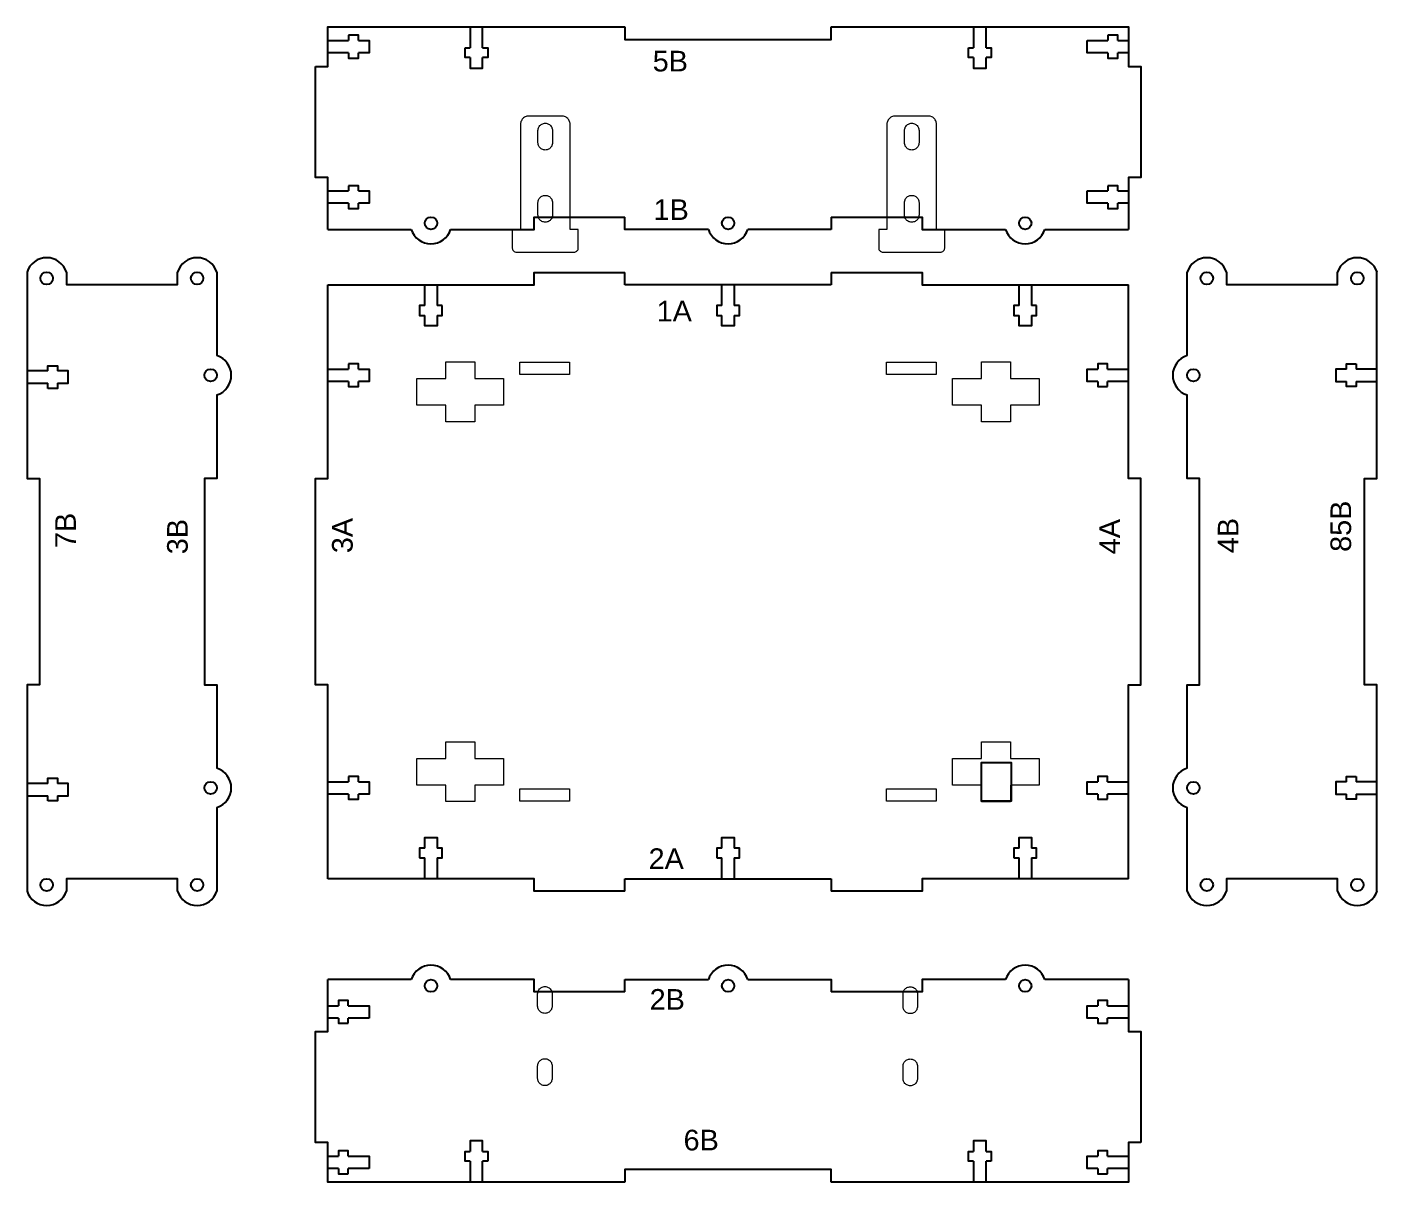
# Model space of a CAD drawing. Header units: millimetres. Extents: x -427 to 3453, y -1931 to 1921.
# Drawn here: x 2548.5 to 2875.6, y 240.6 to 520.5 of the extents above; entities that cross this region are included whole.
import ezdxf

# ---------------------------------------------------------------- set-up
doc = ezdxf.new("R2010")
doc.units = ezdxf.units.MM
doc.layers.add('Layer 1', color=7, linetype='Continuous')
doc.styles.get("Standard").update_dxf_attribs({"font": 'arial.ttf'})

msp = doc.modelspace()

# ---------------------------------------------------------------- linework, layer by layer
at = {"color": 240, "true_color": 0xed1f24}
for p, q in [((2743.376, 458.075), (2693.376, 458.075)), ((2693.376, 314.128), (2743.376, 314.128))]:
    msp.add_line(p, q, dxfattribs=at)
for points in [[(2618.376, 510.994), (2621.376, 510.994), (2621.376, 520.534), (2693.376, 520.534)], [(2655.876, 520.534), (2655.876, 515.505)], [(2658.876, 515.505), (2658.876, 520.534)], [(2693.376, 520.534), (2693.376, 517.534), (2743.376, 517.534), (2743.376, 520.534)], [(2743.376, 520.534), (2815.376, 520.534), (2815.376, 510.994), (2818.376, 510.994), (2818.376, 484.073), (2815.376, 484.073), (2815.376, 471.48)], [(2777.876, 520.534), (2777.876, 515.505)], [(2780.876, 515.505), (2780.876, 520.534)], [(2621.376, 517.264), (2626.405, 517.264)], [(2626.405, 518.514), (2626.405, 517.264)], [(2628.805, 517.264), (2628.805, 518.514), (2626.405, 518.514)], [(2628.805, 517.264), (2631.376, 517.264), (2631.376, 514.264), (2628.805, 514.264)], [(2805.376, 517.264), (2810.405, 517.264)], [(2810.405, 514.264), (2805.376, 514.264), (2805.376, 517.264)], [(2810.405, 518.514), (2810.405, 517.264)], [(2812.805, 517.264), (2812.805, 518.514), (2810.405, 518.514)], [(2812.805, 517.264), (2815.376, 517.264)], [(2626.405, 514.264), (2621.376, 514.264)], [(2626.405, 514.264), (2626.405, 513.014), (2628.805, 513.014), (2628.805, 514.264)], [(2654.626, 515.505), (2655.876, 515.505)], [(2655.876, 513.105), (2654.626, 513.105), (2654.626, 515.505)], [(2658.876, 515.505), (2660.126, 515.505), (2660.126, 513.105), (2658.876, 513.105)], [(2776.626, 515.505), (2777.876, 515.505)], [(2777.876, 513.105), (2776.626, 513.105), (2776.626, 515.505)], [(2780.876, 515.505), (2782.126, 515.505), (2782.126, 513.105), (2780.876, 513.105)], [(2810.405, 514.264), (2810.405, 513.014), (2812.805, 513.014), (2812.805, 514.264)], [(2815.376, 514.264), (2812.805, 514.264)], [(2621.376, 471.48), (2621.376, 484.073), (2618.376, 484.073), (2618.376, 510.994)], [(2655.876, 513.105), (2655.876, 510.534), (2658.876, 510.534), (2658.876, 513.105)], [(2777.876, 513.105), (2777.876, 510.534), (2780.876, 510.534), (2780.876, 513.105)], [(2626.405, 482.053), (2626.405, 480.803)], [(2628.805, 480.803), (2628.805, 482.053), (2626.405, 482.053)], [(2810.405, 482.053), (2810.405, 480.803)], [(2812.805, 480.803), (2812.805, 482.053), (2810.405, 482.053)], [(2621.376, 480.803), (2626.405, 480.803)], [(2626.405, 477.803), (2621.376, 477.803)], [(2626.405, 477.803), (2626.405, 476.553), (2628.805, 476.553), (2628.805, 477.803)], [(2628.805, 480.803), (2631.376, 480.803), (2631.376, 477.803), (2628.805, 477.803)], [(2805.376, 480.803), (2810.405, 480.803)], [(2810.405, 477.803), (2805.376, 477.803), (2805.376, 480.803)], [(2810.405, 477.803), (2810.405, 476.553), (2812.805, 476.553), (2812.805, 477.803)], [(2812.805, 480.803), (2815.376, 480.803)], [(2815.376, 477.803), (2812.805, 477.803)], [(2651.146, 471.48), (2671.376, 471.48), (2671.376, 474.48), (2693.376, 474.48)], [(2713.607, 471.48), (2693.376, 471.48), (2693.376, 474.48)], [(2743.376, 474.48), (2743.376, 471.48)], [(2743.376, 474.48), (2765.376, 474.48), (2765.376, 471.48), (2785.607, 471.48)], [(2621.376, 471.48), (2641.607, 471.48)], [(2743.376, 471.48), (2723.146, 471.48)], [(2795.146, 471.48), (2815.376, 471.48)], [(2548.485, 461.128), (2548.485, 411.128), (2551.485, 411.128), (2551.485, 361.128), (2548.485, 361.128), (2548.485, 311.128)], [(2558.024, 461.128), (2558.024, 458.128), (2584.946, 458.128), (2584.946, 461.128)], [(2594.485, 461.128), (2594.485, 440.898)], [(2621.376, 314.128), (2621.376, 361.128), (2618.376, 361.128), (2618.376, 411.128), (2621.376, 411.128), (2621.376, 458.075)], [(2621.376, 458.075), (2671.376, 458.075), (2671.376, 461.075), (2693.376, 461.075)], [(2644.876, 453.046), (2644.876, 458.075)], [(2647.876, 458.075), (2647.876, 453.046)], [(2693.376, 458.075), (2693.376, 461.075)], [(2716.876, 453.046), (2716.876, 458.075)], [(2719.876, 458.075), (2719.876, 453.046)], [(2743.376, 461.075), (2743.376, 458.075)], [(2743.376, 461.075), (2765.376, 461.075), (2765.376, 458.075), (2815.376, 458.075)], [(2788.876, 453.046), (2788.876, 458.075)], [(2791.876, 458.075), (2791.876, 453.046)], [(2815.376, 314.128), (2815.376, 361.128), (2818.376, 361.128), (2818.376, 411.128), (2815.376, 411.128), (2815.376, 458.075)], [(2829.625, 440.898), (2829.625, 461.128)], [(2839.165, 461.128), (2839.165, 458.128), (2866.086, 458.128), (2866.086, 461.128)], [(2875.625, 311.128), (2875.625, 361.128), (2872.625, 361.128), (2872.625, 411.128), (2875.625, 411.128), (2875.625, 461.128)], [(2644.876, 453.046), (2643.626, 453.046), (2643.626, 450.646), (2644.876, 450.646)], [(2649.126, 453.046), (2647.876, 453.046)], [(2647.876, 450.646), (2649.126, 450.646), (2649.126, 453.046)], [(2716.876, 453.046), (2715.626, 453.046), (2715.626, 450.646), (2716.876, 450.646)], [(2721.126, 453.046), (2719.876, 453.046)], [(2719.876, 450.646), (2721.126, 450.646), (2721.126, 453.046)], [(2788.876, 453.046), (2787.626, 453.046), (2787.626, 450.646), (2788.876, 450.646)], [(2793.126, 453.046), (2791.876, 453.046)], [(2791.876, 450.646), (2793.126, 450.646), (2793.126, 453.046)], [(2647.876, 450.646), (2647.876, 448.075), (2644.876, 448.075), (2644.876, 450.646)], [(2719.876, 450.646), (2719.876, 448.075), (2716.876, 448.075), (2716.876, 450.646)], [(2791.876, 450.646), (2791.876, 448.075), (2788.876, 448.075), (2788.876, 450.646)], [(2553.514, 437.205), (2553.514, 438.455), (2555.914, 438.455), (2555.914, 437.205)], [(2626.405, 438.878), (2626.405, 437.628)], [(2628.805, 437.628), (2628.805, 438.878), (2626.405, 438.878)], [(2810.347, 437.628), (2810.347, 438.878), (2807.947, 438.878), (2807.947, 437.628)], [(2868.197, 437.628), (2868.197, 438.878), (2870.597, 438.878)], [(2870.597, 438.878), (2870.597, 437.628)], [(2553.514, 437.205), (2548.485, 437.205)], [(2555.914, 434.205), (2558.485, 434.205), (2558.485, 437.205), (2555.914, 437.205)], [(2621.376, 437.628), (2626.405, 437.628)], [(2628.805, 437.628), (2631.376, 437.628), (2631.376, 434.628), (2628.805, 434.628)], [(2807.947, 434.628), (2805.376, 434.628), (2805.376, 437.628), (2807.947, 437.628)], [(2810.347, 437.628), (2815.376, 437.628)], [(2868.197, 437.628), (2865.625, 437.628), (2865.625, 434.628), (2868.197, 434.628)], [(2875.625, 437.628), (2870.597, 437.628)], [(2548.485, 434.205), (2553.514, 434.205)], [(2553.514, 432.955), (2553.514, 434.205)], [(2555.914, 434.205), (2555.914, 432.955), (2553.514, 432.955)], [(2626.405, 434.628), (2621.376, 434.628)], [(2626.405, 434.628), (2626.405, 433.378), (2628.805, 433.378), (2628.805, 434.628)], [(2807.947, 434.628), (2807.947, 433.378), (2810.347, 433.378)], [(2815.376, 434.628), (2810.347, 434.628)], [(2810.347, 433.378), (2810.347, 434.628)], [(2870.597, 434.628), (2870.597, 433.378), (2868.197, 433.378), (2868.197, 434.628)], [(2870.597, 434.628), (2875.625, 434.628)], [(2594.485, 431.358), (2594.485, 411.128), (2591.485, 411.128), (2591.485, 361.128), (2594.485, 361.128), (2594.485, 340.898)], [(2829.625, 340.898), (2829.625, 361.128), (2832.625, 361.128), (2832.625, 411.128), (2829.625, 411.128), (2829.625, 431.358)], [(2553.514, 337.205), (2548.485, 337.205)], [(2553.514, 337.205), (2553.514, 338.455), (2555.914, 338.455), (2555.914, 337.205)], [(2555.914, 334.205), (2558.485, 334.205), (2558.485, 337.205), (2555.914, 337.205)], [(2621.376, 337.628), (2626.405, 337.628)], [(2626.405, 338.878), (2626.405, 337.628)], [(2628.805, 337.628), (2628.805, 338.878), (2626.405, 338.878)], [(2628.805, 337.628), (2631.376, 337.628), (2631.376, 334.628), (2628.805, 334.628)], [(2807.947, 334.628), (2805.376, 334.628), (2805.376, 337.628), (2807.947, 337.628)], [(2810.347, 337.628), (2810.347, 338.878), (2807.947, 338.878), (2807.947, 337.628)], [(2810.347, 337.628), (2815.376, 337.628)], [(2868.197, 337.628), (2865.625, 337.628), (2865.625, 334.628), (2868.197, 334.628)], [(2868.197, 337.628), (2868.197, 338.878), (2870.597, 338.878)], [(2870.597, 338.878), (2870.597, 337.628)], [(2875.625, 337.628), (2870.597, 337.628)], [(2548.485, 334.205), (2553.514, 334.205)], [(2553.514, 332.955), (2553.514, 334.205)], [(2555.914, 334.205), (2555.914, 332.955), (2553.514, 332.955)], [(2626.405, 334.628), (2621.376, 334.628)], [(2626.405, 334.628), (2626.405, 333.378), (2628.805, 333.378), (2628.805, 334.628)], [(2807.947, 334.628), (2807.947, 333.378), (2810.347, 333.378)], [(2815.376, 334.628), (2810.347, 334.628)], [(2810.347, 333.378), (2810.347, 334.628)], [(2870.597, 334.628), (2870.597, 333.378), (2868.197, 333.378), (2868.197, 334.628)], [(2870.597, 334.628), (2875.625, 334.628)], [(2594.485, 331.358), (2594.485, 311.128)], [(2829.625, 311.128), (2829.625, 331.358)], [(2644.876, 321.557), (2644.876, 324.128), (2647.876, 324.128), (2647.876, 321.557)], [(2716.876, 321.557), (2716.876, 324.128), (2719.876, 324.128), (2719.876, 321.557)], [(2788.876, 321.557), (2788.876, 324.128), (2791.876, 324.128), (2791.876, 321.557)], [(2644.876, 321.557), (2643.626, 321.557), (2643.626, 319.157)], [(2647.876, 319.157), (2649.126, 319.157), (2649.126, 321.557), (2647.876, 321.557)], [(2716.876, 321.557), (2715.626, 321.557), (2715.626, 319.157)], [(2719.876, 319.157), (2721.126, 319.157), (2721.126, 321.557), (2719.876, 321.557)], [(2788.876, 321.557), (2787.626, 321.557), (2787.626, 319.157)], [(2791.876, 319.157), (2793.126, 319.157), (2793.126, 321.557), (2791.876, 321.557)], [(2643.626, 319.157), (2644.876, 319.157)], [(2644.876, 314.128), (2644.876, 319.157)], [(2647.876, 319.157), (2647.876, 314.128)], [(2715.626, 319.157), (2716.876, 319.157)], [(2716.876, 314.128), (2716.876, 319.157)], [(2719.876, 319.157), (2719.876, 314.128)], [(2787.626, 319.157), (2788.876, 319.157)], [(2788.876, 314.128), (2788.876, 319.157)], [(2791.876, 319.157), (2791.876, 314.128)], [(2584.946, 311.128), (2584.946, 314.128), (2558.024, 314.128), (2558.024, 311.128)], [(2693.376, 311.128), (2671.376, 311.128), (2671.376, 314.128), (2621.376, 314.128)], [(2693.376, 311.128), (2693.376, 314.128)], [(2815.376, 314.128), (2765.376, 314.128), (2765.376, 311.128), (2743.376, 311.128)], [(2743.376, 314.128), (2743.376, 311.128)], [(2866.086, 311.128), (2866.086, 314.128), (2839.165, 314.128), (2839.165, 311.128)], [(2693.376, 240.615), (2621.376, 240.615), (2621.376, 250.155), (2618.376, 250.155), (2618.376, 277.076), (2621.376, 277.076), (2621.376, 289.669)], [(2641.607, 289.669), (2621.376, 289.669)], [(2693.376, 286.669), (2671.376, 286.669), (2671.376, 289.669), (2651.146, 289.669)], [(2693.376, 289.669), (2713.607, 289.669)], [(2693.376, 286.669), (2693.376, 289.669)], [(2723.146, 289.669), (2743.376, 289.669), (2743.376, 286.669)], [(2785.607, 289.669), (2765.376, 289.669), (2765.376, 286.669), (2743.376, 286.669)], [(2815.376, 289.669), (2795.146, 289.669)], [(2815.376, 289.669), (2815.376, 277.076), (2818.376, 277.076), (2818.376, 250.155)], [(2621.376, 283.346), (2623.947, 283.346)], [(2626.347, 283.346), (2626.347, 284.596), (2623.947, 284.596), (2623.947, 283.346)], [(2626.347, 283.346), (2631.376, 283.346), (2631.376, 280.346)], [(2807.947, 280.346), (2805.376, 280.346), (2805.376, 283.346), (2807.947, 283.346)], [(2810.347, 283.346), (2810.347, 284.596), (2807.947, 284.596), (2807.947, 283.346)], [(2810.347, 283.346), (2815.376, 283.346)], [(2623.947, 280.346), (2621.376, 280.346)], [(2623.947, 280.346), (2623.947, 279.096), (2626.347, 279.096)], [(2631.376, 280.346), (2626.347, 280.346)], [(2626.347, 279.096), (2626.347, 280.346)], [(2807.947, 280.346), (2807.947, 279.096), (2810.347, 279.096)], [(2815.376, 280.346), (2810.347, 280.346)], [(2810.347, 279.096), (2810.347, 280.346)], [(2658.876, 248.044), (2658.876, 250.615), (2655.876, 250.615), (2655.876, 248.044)], [(2818.376, 250.155), (2815.376, 250.155), (2815.376, 240.615), (2743.376, 240.615)], [(2780.876, 248.044), (2780.876, 250.615), (2777.876, 250.615), (2777.876, 248.044)], [(2621.376, 246.885), (2623.947, 246.885)], [(2626.347, 246.885), (2626.347, 248.135), (2623.947, 248.135), (2623.947, 246.885)], [(2626.347, 246.885), (2631.376, 246.885), (2631.376, 243.885)], [(2655.876, 245.644), (2654.626, 245.644), (2654.626, 248.044), (2655.876, 248.044)], [(2655.876, 245.644), (2655.876, 240.615)], [(2658.876, 248.044), (2660.126, 248.044), (2660.126, 245.644)], [(2658.876, 240.615), (2658.876, 245.644)], [(2660.126, 245.644), (2658.876, 245.644)], [(2777.876, 245.644), (2776.626, 245.644), (2776.626, 248.044), (2777.876, 248.044)], [(2777.876, 245.644), (2777.876, 240.615)], [(2780.876, 248.044), (2782.126, 248.044), (2782.126, 245.644)], [(2780.876, 240.615), (2780.876, 245.644)], [(2782.126, 245.644), (2780.876, 245.644)], [(2807.947, 243.885), (2805.376, 243.885), (2805.376, 246.885), (2807.947, 246.885)], [(2810.347, 246.885), (2810.347, 248.135), (2807.947, 248.135), (2807.947, 246.885)], [(2810.347, 246.885), (2815.376, 246.885)], [(2623.947, 243.885), (2621.376, 243.885)], [(2623.947, 243.885), (2623.947, 242.635), (2626.347, 242.635)], [(2631.376, 243.885), (2626.347, 243.885)], [(2626.347, 242.635), (2626.347, 243.885)], [(2743.376, 240.615), (2743.376, 243.615), (2693.376, 243.615), (2693.376, 240.615)], [(2807.947, 243.885), (2807.947, 242.635), (2810.347, 242.635)], [(2815.376, 243.885), (2810.347, 243.885)], [(2810.347, 242.635), (2810.347, 243.885)]]:
    msp.add_lwpolyline(points, dxfattribs=at)
msp.add_lwpolyline([(2779.776, 332.872), (2779.776, 342.272), (2786.976, 342.272), (2786.976, 332.872), (2779.776, 332.872)])
for centre in [(2646.376, 472.98), (2718.376, 472.98), (2790.376, 472.98), (2553.255, 459.628), (2589.715, 459.628), (2834.395, 459.628), (2870.856, 459.628), (2592.985, 436.128), (2831.125, 436.128), (2592.985, 336.128), (2831.125, 336.128), (2553.255, 312.628), (2589.715, 312.628), (2834.395, 312.628), (2870.856, 312.628), (2646.376, 288.169), (2718.376, 288.169), (2790.376, 288.169)]:
    msp.add_circle(centre, 1.5, dxfattribs=at)
for centre, start, end in [((2646.376, 472.98), 197.4576, 342.5424), ((2718.376, 472.98), 197.4576, 342.5424), ((2790.376, 472.98), 197.4576, 342.5424), ((2553.255, 459.628), 17.4576, 162.5424), ((2589.715, 459.628), 17.4576, 162.5424), ((2834.395, 459.628), 17.4576, 162.5424), ((2870.856, 459.628), 17.4576, 162.5424), ((2592.985, 436.128), 287.4576, 72.5424), ((2831.125, 436.128), 107.4576, 252.5424), ((2592.985, 336.128), 287.4576, 72.5424), ((2831.125, 336.128), 107.4576, 252.5424), ((2553.255, 312.628), 197.4576, 342.5424), ((2589.715, 312.628), 197.4576, 342.5424), ((2834.395, 312.628), 197.4576, 342.5424), ((2870.856, 312.628), 197.4576, 342.5424), ((2646.376, 288.169), 17.4576, 162.5424), ((2718.376, 288.169), 17.4576, 162.5424), ((2790.376, 288.169), 17.4576, 162.5424)]:
    msp.add_arc(centre, 5, start, end, dxfattribs=at)
at = {"layer": 'Layer 1', "lineweight": 0}
for points in [[(2669.631, 498.926), (2669.419, 498.856), (2669.207, 498.785), (2669.031, 498.679), (2668.819, 498.538), (2668.502, 498.221), (2668.396, 498.044), (2668.29, 497.832), (2668.184, 497.621), (2668.114, 497.409), (2668.078, 497.197), (2668.078, 471.48), (2666.068, 471.48), (2666.068, 466.964), (2666.103, 466.788), (2666.138, 466.612), (2666.209, 466.471), (2666.315, 466.329), (2666.42, 466.188), (2666.562, 466.118), (2666.738, 466.012), (2666.914, 465.977), (2681.237, 465.977), (2681.413, 466.012), (2681.59, 466.118), (2681.731, 466.188), (2681.837, 466.329), (2681.943, 466.471), (2682.013, 466.612), (2682.049, 466.788), (2682.084, 466.964), (2682.084, 471.48), (2680.073, 471.48), (2680.073, 497.197), (2680.038, 497.409), (2679.967, 497.621), (2679.897, 497.832), (2679.755, 498.044), (2679.65, 498.221), (2679.509, 498.397), (2679.332, 498.538), (2679.156, 498.679), (2678.944, 498.785), (2678.521, 498.926), (2678.309, 498.961), (2669.842, 498.961), (2669.631, 498.926)], [(2758.431, 498.926), (2758.219, 498.856), (2758.007, 498.785), (2757.831, 498.679), (2757.619, 498.538), (2757.302, 498.221), (2757.196, 498.044), (2757.09, 497.832), (2756.984, 497.621), (2756.914, 497.409), (2756.878, 497.197), (2756.878, 471.48), (2754.868, 471.48), (2754.868, 466.964), (2754.903, 466.788), (2754.938, 466.612), (2755.009, 466.471), (2755.115, 466.329), (2755.22, 466.188), (2755.362, 466.118), (2755.538, 466.012), (2755.714, 465.977), (2770.037, 465.977), (2770.213, 466.012), (2770.39, 466.118), (2770.531, 466.188), (2770.637, 466.329), (2770.743, 466.471), (2770.813, 466.612), (2770.849, 466.788), (2770.884, 466.964), (2770.884, 471.48), (2768.873, 471.48), (2768.873, 497.197), (2768.838, 497.409), (2768.767, 497.621), (2768.697, 497.832), (2768.555, 498.044), (2768.45, 498.221), (2768.309, 498.397), (2768.132, 498.538), (2767.956, 498.679), (2767.744, 498.785), (2767.321, 498.926), (2767.109, 498.961), (2758.642, 498.961), (2758.431, 498.926)], [(2674.288, 497.197), (2674.499, 497.162), (2674.711, 497.092), (2674.887, 497.021), (2675.064, 496.915), (2675.24, 496.774), (2675.381, 496.633), (2675.522, 496.457), (2675.628, 496.28), (2675.699, 496.104), (2675.769, 495.892), (2675.805, 495.681), (2675.84, 495.469), (2675.84, 492.47), (2675.805, 492.259), (2675.769, 492.047), (2675.699, 491.835), (2675.628, 491.659), (2675.522, 491.482), (2675.381, 491.306), (2675.24, 491.165), (2675.064, 491.024), (2674.887, 490.918), (2674.711, 490.847), (2674.499, 490.777), (2674.288, 490.742), (2674.076, 490.706), (2673.864, 490.742), (2673.653, 490.777), (2673.476, 490.847), (2673.265, 490.918), (2673.088, 491.024), (2672.912, 491.165), (2672.771, 491.306), (2672.63, 491.482), (2672.524, 491.659), (2672.453, 491.835), (2672.383, 492.047), (2672.347, 492.259), (2672.312, 492.47), (2672.312, 495.469), (2672.347, 495.681), (2672.383, 495.892), (2672.453, 496.104), (2672.524, 496.28), (2672.63, 496.457), (2672.771, 496.633), (2672.912, 496.774), (2673.088, 496.915), (2673.265, 497.021), (2673.476, 497.092), (2673.653, 497.162), (2673.864, 497.197), (2674.076, 497.233), (2674.288, 497.197)], [(2763.088, 497.197), (2763.299, 497.162), (2763.511, 497.092), (2763.687, 497.021), (2763.864, 496.915), (2764.04, 496.774), (2764.181, 496.633), (2764.322, 496.457), (2764.428, 496.28), (2764.499, 496.104), (2764.569, 495.892), (2764.605, 495.681), (2764.64, 495.469), (2764.64, 492.47), (2764.605, 492.259), (2764.569, 492.047), (2764.499, 491.835), (2764.428, 491.659), (2764.322, 491.482), (2764.181, 491.306), (2764.04, 491.165), (2763.864, 491.024), (2763.687, 490.918), (2763.511, 490.847), (2763.299, 490.777), (2763.088, 490.742), (2762.876, 490.706), (2762.664, 490.742), (2762.453, 490.777), (2762.276, 490.847), (2762.065, 490.918), (2761.888, 491.024), (2761.712, 491.165), (2761.571, 491.306), (2761.43, 491.482), (2761.324, 491.659), (2761.253, 491.835), (2761.183, 492.047), (2761.147, 492.259), (2761.112, 492.47), (2761.112, 495.469), (2761.147, 495.681), (2761.183, 495.892), (2761.253, 496.104), (2761.324, 496.28), (2761.43, 496.457), (2761.571, 496.633), (2761.712, 496.774), (2761.888, 496.915), (2762.065, 497.021), (2762.276, 497.092), (2762.453, 497.162), (2762.664, 497.197), (2762.876, 497.233), (2763.088, 497.197)], [(2674.287, 479.7), (2674.499, 479.664), (2674.711, 479.594), (2674.887, 479.523), (2675.063, 479.417), (2675.24, 479.276), (2675.381, 479.135), (2675.522, 478.959), (2675.628, 478.782), (2675.699, 478.606), (2675.769, 478.394), (2675.804, 478.183), (2675.84, 477.971), (2675.84, 474.972), (2675.804, 474.761), (2675.769, 474.549), (2675.699, 474.337), (2675.628, 474.161), (2675.522, 473.985), (2675.381, 473.808), (2675.24, 473.667), (2675.063, 473.526), (2674.887, 473.42), (2674.711, 473.35), (2674.499, 473.279), (2674.287, 473.244), (2674.076, 473.209), (2673.864, 473.244), (2673.652, 473.279), (2673.476, 473.35), (2673.264, 473.42), (2673.088, 473.526), (2672.912, 473.667), (2672.77, 473.808), (2672.629, 473.985), (2672.524, 474.161), (2672.453, 474.337), (2672.382, 474.549), (2672.347, 474.761), (2672.312, 474.972), (2672.312, 477.971), (2672.347, 478.183), (2672.382, 478.394), (2672.453, 478.606), (2672.524, 478.782), (2672.629, 478.959), (2672.77, 479.135), (2672.912, 479.276), (2673.088, 479.417), (2673.264, 479.523), (2673.476, 479.594), (2673.652, 479.664), (2673.864, 479.7), (2674.076, 479.735), (2674.287, 479.7)], [(2763.087, 479.7), (2763.299, 479.664), (2763.511, 479.594), (2763.687, 479.523), (2763.863, 479.417), (2764.04, 479.276), (2764.181, 479.135), (2764.322, 478.959), (2764.428, 478.782), (2764.499, 478.606), (2764.569, 478.394), (2764.604, 478.183), (2764.64, 477.971), (2764.64, 474.972), (2764.604, 474.761), (2764.569, 474.549), (2764.499, 474.337), (2764.428, 474.161), (2764.322, 473.985), (2764.181, 473.808), (2764.04, 473.667), (2763.863, 473.526), (2763.687, 473.42), (2763.511, 473.35), (2763.299, 473.279), (2763.087, 473.244), (2762.876, 473.209), (2762.664, 473.244), (2762.452, 473.279), (2762.276, 473.35), (2762.064, 473.42), (2761.888, 473.526), (2761.712, 473.667), (2761.57, 473.808), (2761.429, 473.985), (2761.324, 474.161), (2761.253, 474.337), (2761.182, 474.549), (2761.147, 474.761), (2761.112, 474.972), (2761.112, 477.971), (2761.147, 478.183), (2761.182, 478.394), (2761.253, 478.606), (2761.324, 478.782), (2761.429, 478.959), (2761.57, 479.135), (2761.712, 479.276), (2761.888, 479.417), (2762.064, 479.523), (2762.276, 479.594), (2762.452, 479.664), (2762.664, 479.7), (2762.876, 479.735), (2763.087, 479.7)], [(2642.967, 435.359), (2649.952, 435.359), (2649.952, 439.38), (2656.972, 439.38), (2656.972, 435.359), (2663.957, 435.359), (2663.957, 428.868), (2656.972, 428.868), (2656.972, 424.881), (2649.952, 424.881), (2649.952, 428.868), (2642.967, 428.868), (2642.967, 435.359)], [(2667.943, 439.275), (2679.973, 439.275), (2679.973, 436.276), (2667.943, 436.276), (2667.943, 439.275)], [(2768.809, 436.276), (2756.779, 436.276), (2756.779, 439.275), (2768.809, 439.275), (2768.809, 436.276)], [(2793.786, 428.868), (2786.801, 428.868), (2786.801, 424.846), (2779.781, 424.846), (2779.781, 428.868), (2772.796, 428.868), (2772.796, 435.359), (2779.781, 435.359), (2779.781, 439.345), (2786.801, 439.345), (2786.801, 435.359), (2793.786, 435.359), (2793.786, 428.868)], [(2642.967, 343.279), (2649.952, 343.279), (2649.952, 347.3), (2656.972, 347.3), (2656.972, 343.279), (2663.957, 343.279), (2663.957, 336.788), (2656.972, 336.788), (2656.972, 332.801), (2649.952, 332.801), (2649.952, 336.788), (2642.967, 336.788), (2642.967, 343.279)], [(2793.786, 336.788), (2786.801, 336.788), (2786.801, 332.766), (2779.781, 332.766), (2779.781, 336.788), (2772.796, 336.788), (2772.796, 343.279), (2779.781, 343.279), (2779.781, 347.265), (2786.801, 347.265), (2786.801, 343.279), (2793.786, 343.279), (2793.786, 336.788)], [(2667.943, 335.87), (2679.973, 335.87), (2679.973, 332.872), (2667.943, 332.872), (2667.943, 335.87)], [(2768.809, 332.872), (2756.779, 332.872), (2756.779, 335.87), (2768.809, 335.87), (2768.809, 332.872)], [(2673.782, 281.505), (2673.571, 281.541), (2673.359, 281.611), (2673.183, 281.682), (2673.006, 281.788), (2672.83, 281.929), (2672.689, 282.07), (2672.548, 282.246), (2672.442, 282.423), (2672.371, 282.599), (2672.301, 282.811), (2672.265, 283.022), (2672.23, 283.234), (2672.23, 286.233), (2672.265, 286.444), (2672.301, 286.656), (2672.371, 286.868), (2672.442, 287.044), (2672.548, 287.22), (2672.689, 287.397), (2672.83, 287.538), (2673.006, 287.679), (2673.183, 287.785), (2673.359, 287.855), (2673.571, 287.926), (2673.782, 287.961), (2673.994, 287.997), (2674.206, 287.961), (2674.417, 287.926), (2674.594, 287.855), (2674.805, 287.785), (2674.982, 287.679), (2675.158, 287.538), (2675.299, 287.397), (2675.44, 287.22), (2675.546, 287.044), (2675.617, 286.868), (2675.687, 286.656), (2675.723, 286.444), (2675.758, 286.233), (2675.758, 283.234), (2675.723, 283.022), (2675.687, 282.811), (2675.617, 282.599), (2675.546, 282.423), (2675.44, 282.246), (2675.299, 282.07), (2675.158, 281.929), (2674.982, 281.788), (2674.805, 281.682), (2674.594, 281.611), (2674.417, 281.541), (2674.206, 281.505), (2673.994, 281.47), (2673.782, 281.505)], [(2762.32, 281.449), (2762.108, 281.484), (2761.896, 281.555), (2761.72, 281.626), (2761.544, 281.731), (2761.367, 281.872), (2761.226, 282.014), (2761.085, 282.19), (2760.979, 282.366), (2760.909, 282.543), (2760.838, 282.754), (2760.803, 282.966), (2760.768, 283.178), (2760.768, 286.176), (2760.803, 286.388), (2760.838, 286.6), (2760.909, 286.811), (2760.979, 286.988), (2761.085, 287.164), (2761.226, 287.341), (2761.367, 287.482), (2761.544, 287.623), (2761.72, 287.729), (2761.896, 287.799), (2762.108, 287.87), (2762.32, 287.905), (2762.531, 287.94), (2762.743, 287.905), (2762.955, 287.87), (2763.131, 287.799), (2763.343, 287.729), (2763.519, 287.623), (2763.696, 287.482), (2763.837, 287.341), (2763.978, 287.164), (2764.084, 286.988), (2764.154, 286.811), (2764.225, 286.6), (2764.26, 286.388), (2764.295, 286.176), (2764.295, 283.178), (2764.26, 282.966), (2764.225, 282.754), (2764.154, 282.543), (2764.084, 282.366), (2763.978, 282.19), (2763.837, 282.014), (2763.696, 281.872), (2763.519, 281.731), (2763.343, 281.626), (2763.131, 281.555), (2762.955, 281.484), (2762.743, 281.449), (2762.531, 281.414), (2762.32, 281.449)], [(2673.782, 264.008), (2673.57, 264.043), (2673.359, 264.114), (2673.182, 264.184), (2673.006, 264.29), (2672.83, 264.431), (2672.688, 264.572), (2672.547, 264.749), (2672.441, 264.925), (2672.371, 265.101), (2672.3, 265.313), (2672.265, 265.525), (2672.23, 265.736), (2672.23, 268.735), (2672.265, 268.947), (2672.3, 269.158), (2672.371, 269.37), (2672.441, 269.546), (2672.547, 269.723), (2672.688, 269.899), (2672.83, 270.04), (2673.006, 270.181), (2673.182, 270.287), (2673.359, 270.358), (2673.57, 270.428), (2673.782, 270.464), (2673.994, 270.499), (2674.205, 270.464), (2674.417, 270.428), (2674.593, 270.358), (2674.805, 270.287), (2674.981, 270.181), (2675.158, 270.04), (2675.299, 269.899), (2675.44, 269.723), (2675.546, 269.546), (2675.616, 269.37), (2675.687, 269.158), (2675.722, 268.947), (2675.758, 268.735), (2675.758, 265.736), (2675.722, 265.525), (2675.687, 265.313), (2675.616, 265.101), (2675.546, 264.925), (2675.44, 264.749), (2675.299, 264.572), (2675.158, 264.431), (2674.981, 264.29), (2674.805, 264.184), (2674.593, 264.114), (2674.417, 264.043), (2674.205, 264.008), (2673.994, 263.972), (2673.782, 264.008)], [(2762.319, 263.951), (2762.108, 263.987), (2761.896, 264.057), (2761.72, 264.128), (2761.543, 264.234), (2761.367, 264.375), (2761.226, 264.516), (2761.085, 264.692), (2760.979, 264.869), (2760.908, 265.045), (2760.838, 265.257), (2760.803, 265.468), (2760.767, 265.68), (2760.767, 268.679), (2760.803, 268.89), (2760.838, 269.102), (2760.908, 269.314), (2760.979, 269.49), (2761.085, 269.666), (2761.226, 269.843), (2761.367, 269.984), (2761.543, 270.125), (2761.72, 270.231), (2761.896, 270.301), (2762.108, 270.372), (2762.319, 270.407), (2762.531, 270.443), (2762.743, 270.407), (2762.954, 270.372), (2763.131, 270.301), (2763.343, 270.231), (2763.519, 270.125), (2763.695, 269.984), (2763.836, 269.843), (2763.978, 269.666), (2764.083, 269.49), (2764.154, 269.314), (2764.224, 269.102), (2764.26, 268.89), (2764.295, 268.679), (2764.295, 265.68), (2764.26, 265.468), (2764.224, 265.257), (2764.154, 265.045), (2764.083, 264.869), (2763.978, 264.692), (2763.836, 264.516), (2763.695, 264.375), (2763.519, 264.234), (2763.343, 264.128), (2763.131, 264.057), (2762.954, 263.987), (2762.743, 263.951), (2762.531, 263.916), (2762.319, 263.951)]]:
    msp.add_lwpolyline(points, dxfattribs=at)

# ---------------------------------------------------------------- texts
at = {"color": 5, "char_height": 5, "attachment_point": 1}
for s, insert in [('5B', (2700.11, 514.766)), ('1B', (2700.312, 478.769)), ('1A', (2701.066, 454.18)), ('2A', (2699.115, 321.469)), ('2B', (2699.369, 287.37)), ('6B', (2707.593, 253.281))]:
    msp.add_mtext_dynamic_manual_height_columns(s, width=24.59582, gutter_width=12.5, heights=[0], dxfattribs=dict(at, insert=insert))
at = {"color": 5, "char_height": 5, "attachment_point": 1, "rotation": 90}
for s, insert in [('7B', (2555.332, 394.252)), ('85B', (2864.345, 393.325)), ('3B', (2582.433, 392.757)), ('3A', (2622.404, 393.012)), ('4A', (2808.329, 392.757)), ('4B', (2837.047, 393.012))]:
    msp.add_mtext_dynamic_manual_height_columns(s, width=24.59582, gutter_width=12.5, heights=[0], dxfattribs=dict(at, insert=insert))

doc.saveas('drawing.dxf')
